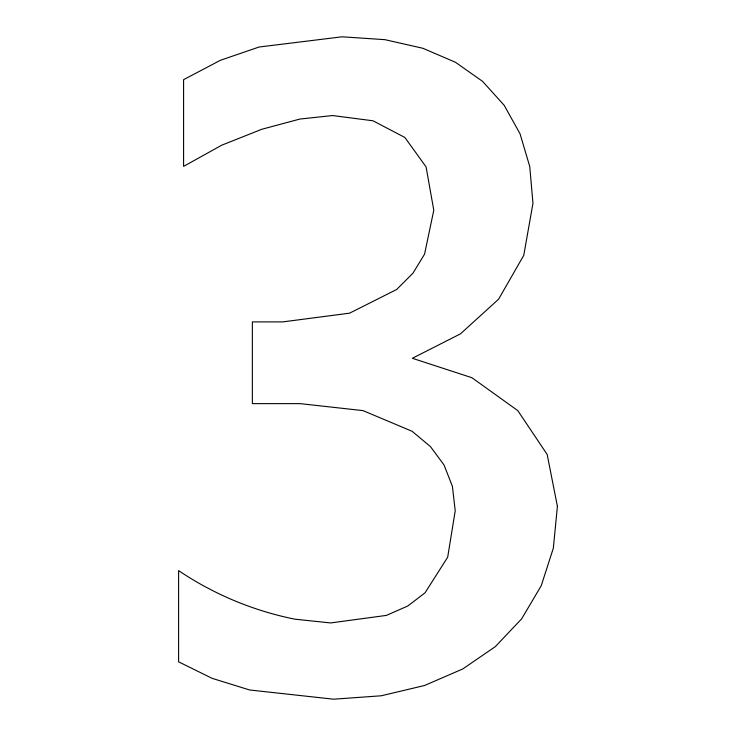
<?xml version="1.0" encoding="UTF-8"?>
<svg xmlns="http://www.w3.org/2000/svg" width="736" height="736" viewBox="0 0 736 736"><rect width="100%" height="100%" fill="white"/><g stroke="black" fill="none" stroke-linecap="round" stroke-linejoin="round"><path stroke-width="1.1" d="M557.4 506.313L553.352 548.118L541.199 585.81L521.64 618.829L495.346 646.613L462.824 668.923L424.571 685.492L381.266 695.778L333.61 699.2L249.624 689.982L212.06 678.325L178.6 661.82L178.6 570.612A321.945 321.945 0 0 0 294.98 619.197L330.62 622.941L386.382 615.406L407.854 605.976L425.068 592.784L447.681 557.216L455.225 510.793L452.419 486.376L444.01 464.94L430.431 446.568L412.114 431.296L363.014 410.614L300.214 403.641L252.365 403.641L252.365 321.899L282.771 321.899L349.554 313.177L396.658 289.496L412.979 273.176L424.571 254.113L433.789 210.248L426.07 166.888L404.883 137.485L372.986 120.787L332.608 115.552L299.966 119.039L261.832 129.26L221.711 145.204L183.586 166.391L183.586 79.663L220.404 60.288L259.1 47.021L342.084 36.8L384.946 39.67L422.823 48.263L455.474 62.284L482.632 81.411L504.197 105.331L520.021 133.74L529.736 166.456L532.974 203.274L523.756 255.355L498.585 299.221L460.46 333.859L412.362 358.285L471.923 377.715L517.776 410.614L547.179 454.48L557.4 506.313"/></g></svg>
